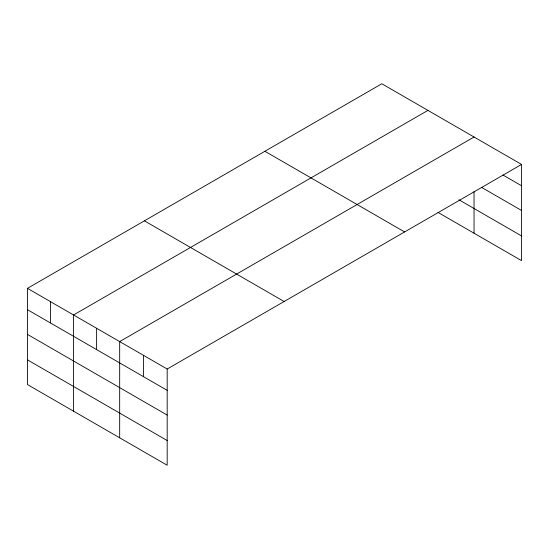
<?xml version="1.0" encoding="UTF-8"?>
<svg xmlns="http://www.w3.org/2000/svg" width="549" height="549" viewBox="0 0 549 549"><rect width="100%" height="100%" fill="white"/><g stroke="black" fill="none" stroke-linecap="round" stroke-linejoin="round"><path stroke-width="0.82" d="M521.55 164.432L381.816 83.764L27.45 288.355L27.45 384.568L167.184 465.236L167.184 369.024L521.55 164.432L521.55 260.645L438.02 212.422M427.932 110.383L73.559 314.975L73.559 411.187M474.041 137.003L119.675 341.595L119.675 437.814M502.994 175.042L521.55 185.754M481.466 187.326L521.55 210.473M458.909 199.767L521.55 235.933M264.879 151.277L404.606 231.953M144.394 220.835L284.121 301.511M27.45 288.355L167.184 369.024M27.45 309.677L167.184 390.353M27.45 334.389L167.184 415.065M27.45 359.856L167.184 440.524M474.041 191.526L474.041 233.215M143.426 355.313L143.426 376.635M96.617 328.288L96.617 349.61M50.508 301.662L50.508 322.99"/></g></svg>
